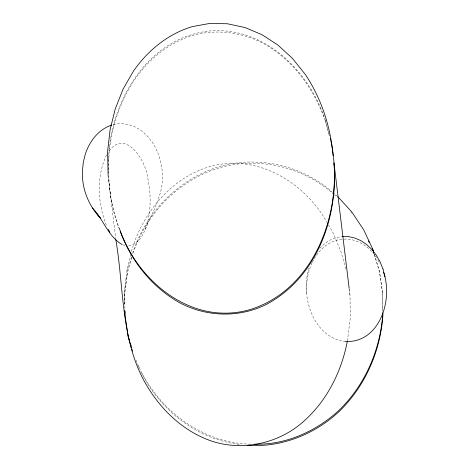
<?xml version="1.0" encoding="UTF-8"?>
<svg xmlns="http://www.w3.org/2000/svg" width="469" height="469" viewBox="0 0 469 469"><rect width="100%" height="100%" fill="white"/><g stroke="black" fill="none" stroke-linecap="round" stroke-linejoin="round"><path stroke-width="0.35" stroke-dasharray="2.35 1.76" d="M108.445 158.891C110.643 100.935 148.022 36.699 210.64 30.901C264.557 26.815 308.754 70.76 324.859 118.962M308.842 268.18L307.177 275.11L306.31 283.165C304.973 307.617 317.566 337.258 344.182 341.485M130.804 254.286L126.988 269.675L124.496 291.53L124.66 304.399M131.502 251.484L132.194 248.687C145.355 206.307 180.559 167.539 226.685 163.54C268.28 160.433 307.177 187.008 326.987 222.376M347.459 340.811L350.296 317.56L350.009 295.388L349.129 288.124M131.496 256.971L127.785 269.611L124.695 291.513L124.748 304.393M132.528 253.459C145.836 211.718 180.284 176.883 222.957 165.586C260.875 156.036 302.88 166.12 332.175 192.032M131.848 257.44L127.926 270.789L124.836 292.685L124.901 309.147M133.085 253.225C146.809 212.14 180.87 177.927 223.103 166.765C261.526 157.039 304 167.644 333.453 194.107M128.664 245.85C139.586 244.161 144.616 232.489 147.377 223.062C151.241 207.943 150.877 191.95 147.448 176.79C145.572 159.823 124.643 127.885 108.38 152.056M312.037 262.816C307.693 272.43 306.034 283.077 306.714 293.576M145.279 229.388C152.888 211.068 164.455 192.677 162.286 171.965C161.365 161.477 158.129 151.182 152.355 142.342L147.782 136.467L142.57 131.584C134.187 124.895 122.814 121.864 112.367 124.854M106.574 154.899C95.975 177.106 97.745 203.915 106.744 226.363M312.366 262.23L315.637 256.367M316.505 255.247C322.461 246.501 332.017 240.058 342.681 239.061M319.782 248.16L324.777 243.54L330.293 240.005L336.226 237.636L341.678 236.634M250.634 444.161C199.765 443.234 154.254 406.529 135.951 360.063M344.076 239.09C357.355 238.44 369.355 246.917 376.531 257.575M239.237 444.413C196.634 439.148 159.061 409.466 140.741 371.143M122.702 244.754L124.69 245.539M332.744 192.483L337.293 196.101M334.022 194.559L336.865 196.822M350.888 211.982L351.85 213.032M328.458 224.874L332.873 232.372L341.186 252.263L346.181 270.619M377.908 259.973L379.972 263.572M138.261 365.855L139.193 367.837M325.281 120.803C314.078 88.94 293.066 59.739 263.074 43.289C241.711 32.191 216.608 28.89 193.292 35.239C136.069 52.733 106.217 116.341 108.755 172.938M119.771 229.493C113.099 212.768 109.582 194.723 108.679 176.772M119.361 229.341C113.047 212.504 109.347 194.5 108.802 176.514M374.438 254.45L379.362 270.806L382.763 293.911L382.827 309.657M374.168 254.262L379.503 271.985L382.763 293.911M325.14 119.624L329.555 135.863M325.474 121.506L329.502 136.332M349.024 288.312L350.009 295.388M108.134 176.133L115.732 238.885M108.45 159.607L108.632 173.196M382.622 292.738L382.698 311.346"/><path stroke-width="0.7" d="M347.283 341.508C340.992 374.139 324.525 405.368 298.061 426.028C274.007 444.243 241.699 450.598 212.779 441.476C181.233 431.07 156.728 405.878 141.919 376.718C120.92 334.192 123.623 285.293 115.82 239.612M111.692 125.123C98.338 129.35 89.262 141.667 85.182 154.6L83.318 162.333L82.45 170.388C81.506 188.063 88.424 205.481 100.501 218.314M254.262 444.178C285.24 445.134 315.385 431.679 338.143 411.137C364.501 386.093 379.978 351.017 382.71 314.928L382.704 312.776M247.151 445.316C280.521 447.778 313.784 434.757 338.284 412.31C364.648 387.265 380.119 352.19 382.851 316.1L382.839 313.239M342.358 236.511L348.614 236.634L354.81 238.012L360.796 240.609L366.494 244.419L371.641 249.25L376.161 255.03L380.007 261.714L382.991 269.059M344.879 341.496C379.609 343.554 393.462 299.585 383.46 272.108M122.04 244.49C108.146 236.499 103.28 219.234 92.469 207.966M337.768 196.628L351.709 211.859L363.709 229.863L373.002 249.678L373.822 252.404M96.995 213.753L100.542 218.337M108.257 229.318L109.769 232.272M368.499 240.943L369.121 242.268M372.216 248.869L372.837 250.194M333.107 155.708C330.569 126.829 321.429 98.525 305.249 74.366L292.398 58.308L277.748 44.942L261.849 34.63L244.929 27.513L227.412 23.755L209.713 23.45L192.296 26.61C168.072 33.868 147.753 50.5 133.46 71.095L123.159 88.981L115.298 108.785L110.086 129.772L107.594 151.616L108.134 176.133M119.771 229.493C138.009 281.822 192.026 326.002 249.537 309.745C310.484 291.214 338.7 222.048 333.957 162.755M120.187 231.328C131.214 261.016 152.032 287.391 179.903 302.874C206.536 317.044 239.43 317.976 266.468 304.358C323.592 273.873 343.513 201.031 330.897 140.806M373.148 250.851L373.758 252.897M128.043 335.628L128.658 337.674M129.069 339.034L129.684 341.08M130.505 343.806L131.121 345.852M131.467 347.711L128.189 336.801L124.783 313.697L124.748 310.836M131.877 349.071L132.493 351.117M330.323 138.689L330.704 140.102M382.962 268.948L385.049 276.769M334.098 163.927L349.129 288.124M124.912 311.293L124.924 314.875M124.772 310.836L124.783 313.697"/></g></svg>
